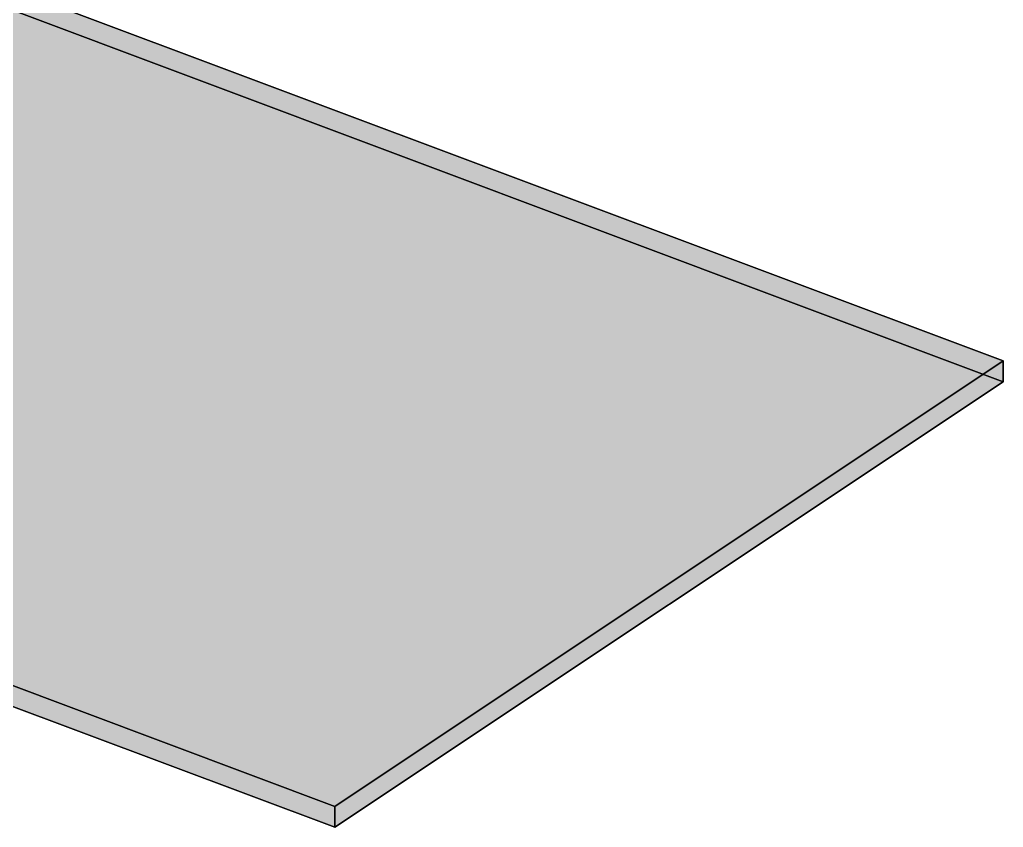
# Model space of a CAD drawing. Header units: millimetres. Extents: x 50 to 612415, y 2 to 4150.
# Drawn here: x 495935 to 496462, y 1168 to 1600 of the extents above; entities that cross this region are included whole.
import ezdxf

# ---------------------------------------------------------------- set-up
doc = ezdxf.new("R2010")
doc.units = ezdxf.units.MM
doc.layers.add('HATCH', color=8, linetype='Continuous', lineweight=9)
doc.layers.add('OUTLINE', color=7, linetype='Continuous', lineweight=25)

msp = doc.modelspace()

# ---------------------------------------------------------------- hatches: boundary and pattern name
at = {"layer": 'HATCH', "true_color": 0xccae87}
for points in [[(495777.138, 1673.894), (495419.396, 1435.4), (496103.771, 1178.759)], [(495777.138, 1673.894), (496103.771, 1178.759), (496461.513, 1417.254)], [(496103.771, 1167.534), (495419.396, 1424.175), (495777.138, 1662.669)], [(496461.513, 1406.029), (496103.771, 1167.534), (495777.138, 1662.669)]]:
    msp.add_hatch(color=43, dxfattribs=at).paths.add_polyline_path(points)
at = {"layer": 'HATCH', "true_color": 0xc0a47f}
for points in [[(496461.513, 1406.029), (495777.138, 1662.669), (495777.138, 1673.894), (496461.513, 1417.254)], [(495419.396, 1424.175), (496103.771, 1167.534), (496103.771, 1178.759), (495419.396, 1435.4)]]:
    msp.add_hatch(color=33, dxfattribs=at).paths.add_polyline_path(points)
at = {"layer": 'HATCH', "true_color": 0xbda27d}
msp.add_hatch(color=33, dxfattribs=at).paths.add_polyline_path([(496103.771, 1167.534), (496461.513, 1406.029), (496461.513, 1417.254), (496103.771, 1178.759)])

# ---------------------------------------------------------------- linework, layer by layer
at = {"layer": 'OUTLINE', "color": 139, "true_color": 0x42544a}
for p, q in [((495777.138, 1673.894), (496461.513, 1417.254)), ((496461.513, 1417.254), (495777.138, 1673.894)), ((496461.513, 1406.029), (495777.138, 1662.669)), ((495777.138, 1662.669), (496461.513, 1406.029)), ((495419.396, 1435.4), (496103.771, 1178.759)), ((496103.771, 1178.759), (495419.396, 1435.4)), ((496103.771, 1167.534), (495419.396, 1424.175)), ((495419.396, 1424.175), (496103.771, 1167.534)), ((496103.771, 1178.759), (496461.513, 1417.254)), ((496461.513, 1417.254), (496103.771, 1178.759)), ((496461.513, 1417.254), (496461.513, 1406.029)), ((496461.513, 1406.029), (496461.513, 1417.254)), ((496461.513, 1406.029), (496103.771, 1167.534)), ((496103.771, 1167.534), (496461.513, 1406.029)), ((496103.771, 1167.534), (496103.771, 1178.759)), ((496103.771, 1178.759), (496103.771, 1167.534))]:
    msp.add_line(p, q, dxfattribs=at)

doc.saveas('drawing.dxf')
